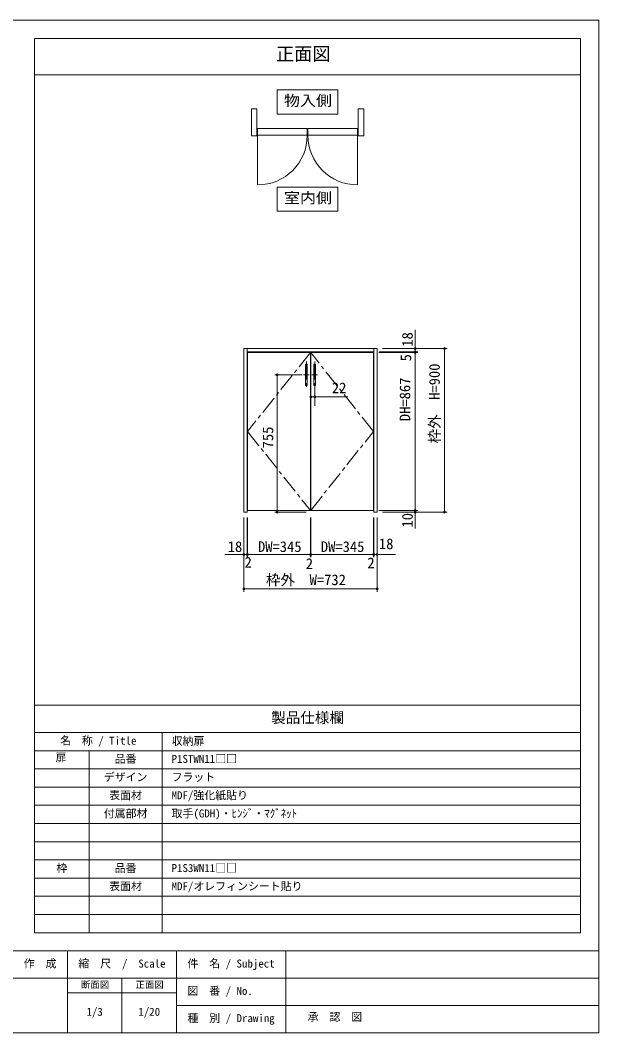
# Model space of a CAD drawing. Units: millimetres on the paper, enlarged 10 times, with parts at other scales. Extents: x -2058 to 1892, y -400 to 2383.
# Drawn here: x 303 to 1892, y -400 to 2383 of the extents above; entities that cross this region are included whole.
import ezdxf
from ezdxf.enums import TextEntityAlignment as Align

# ---------------------------------------------------------------- set-up
doc = ezdxf.new("R2010")
doc.units = ezdxf.units.MM
doc.header["$LTSCALE"] = 10
doc.header["$PDMODE"] = 32
doc.header["$PDSIZE"] = 5
doc.linetypes.add('CHAIN1', pattern=[8, 5, -1, 1, -1])
for name, color, linetype, lineweight in [('0-0_0', 7, 'Continuous', 18), ('1-0_H-SYM', 7, 'Continuous', 18), ('3-8', 4, 'Continuous', 18)]:
    doc.layers.add(name, color=color, linetype=linetype, lineweight=lineweight)
doc.styles.add('ＭＳ ゴシック', font='')
doc.styles.get('ＭＳ ゴシック').set_extended_font_data('MS Gothic')

msp = doc.modelspace()

# ---------------------------------------------------------------- linework, layer by layer
at = {"layer": '0-0_0'}
for p, q in [((-2057.96, 2382.81), (1892.04, 2382.81)), ((1892.04, 2382.81), (1892.04, -399.69)), ((342.04, 2332.81), (342.04, -124.69)), ((342.04, 2332.81), (1842.04, 2332.81)), ((1842.04, 2332.81), (1842.04, -124.69)), ((342.04, 2232.81), (1842.04, 2232.81)), ((342.04, 500.31), (1842.04, 500.31)), ((342.04, 425.31), (1842.04, 425.31)), ((692.04, 425.31), (692.04, -124.69)), ((342.04, 375.31), (1842.04, 375.31)), ((492.04, 375.31), (492.04, -124.69)), ((342.04, 325.31), (1842.04, 325.31)), ((342.04, 275.31), (1842.04, 275.31)), ((342.04, 225.31), (1842.04, 225.31)), ((342.04, 175.31), (1842.04, 175.31)), ((342.04, 175.31), (1842.04, 175.31)), ((342.04, 125.31), (1842.04, 125.31)), ((342.04, 125.31), (1842.04, 125.31)), ((342.04, 75.31), (1842.04, 75.31)), ((342.04, 75.31), (1842.04, 75.31)), ((342.04, 25.31), (1842.04, 25.31)), ((342.04, -24.69), (1842.04, -24.69)), ((342.04, -74.69), (1842.04, -74.69)), ((1842.04, -124.69), (342.04, -124.69)), ((342.04, -124.69), (1842.04, -124.69)), ((-2057.96, -174.69), (1892.04, -174.69)), ((432.04, -174.69), (432.04, -399.69)), ((732.04, -399.69), (732.04, -174.69)), ((1032.04, -399.69), (1032.04, -174.69)), ((1892.04, -249.69), (-1257.96, -249.69)), ((582.04, -249.69), (582.04, -399.69)), ((432.04, -289.69), (732.04, -289.69)), ((1892.04, -324.69), (732.04, -324.69)), ((1892.04, -399.69), (-2057.96, -399.69))]:
    msp.add_line(p, q, dxfattribs=at)
at = {"layer": '3-8', "color": 7}
for p, q in [((1175.37, 2125.15), (1175.37, 2191.82)), ((1008.71, 2125.15), (1175.37, 2125.15)), ((954.79, 2085.37), (954.79, 2066.62)), ((1091.1, 2085.37), (954.79, 2085.37)), ((954.79, 2066.62), (1091.1, 2066.62)), ((1091.1, 2085.37), (1091.1, 2066.62)), ((1092.98, 2085.37), (1229.29, 2085.37)), ((1092.98, 2085.37), (1092.98, 2066.62)), ((1229.29, 2066.62), (1092.98, 2066.62)), ((1229.29, 2085.37), (1229.29, 2066.62)), ((917.14, 1480.9), (917.14, 1030.9)), ((917.14, 1480.9), (1283.14, 1480.9)), ((926.14, 1480.9), (926.14, 1030.9)), ((1274.14, 1480.9), (1274.14, 1030.9)), ((1283.14, 1480.9), (1283.14, 1030.9)), ((1274.14, 1471.9), (926.14, 1471.9)), ((927.14, 1469.4), (927.14, 1035.9)), ((1099.64, 1469.4), (927.14, 1469.4)), ((1099.64, 1469.4), (1099.64, 1035.9)), ((1100.64, 1469.4), (1100.64, 1035.9)), ((1273.14, 1469.4), (1100.64, 1469.4)), ((1100.64, 1421.4), (1100.64, 1469.4)), ((1273.14, 1469.4), (1273.14, 1035.9)), ((1086.52, 1379.9), (1086.52, 1436.9)), ((1087.27, 1437.65), (1090.02, 1437.65)), ((1090.77, 1436.9), (1090.77, 1379.9)), ((1109.52, 1379.9), (1109.52, 1436.9)), ((1110.27, 1437.65), (1113.02, 1437.65)), ((1113.77, 1436.9), (1113.77, 1379.9)), ((1090.02, 1379.15), (1087.27, 1379.15)), ((1113.02, 1379.15), (1110.27, 1379.15)), ((1111.64, 1323.17), (1111.64, 1374.8)), ((917.14, 1030.9), (926.14, 1030.9)), ((1099.64, 1035.9), (927.14, 1035.9)), ((1273.14, 1035.9), (1100.64, 1035.9)), ((1274.14, 1030.9), (1283.14, 1030.9))]:
    msp.add_line(p, q, dxfattribs=at)
at = {"layer": '3-8'}
for p, q in [((954.79, 2075.99), (954.79, 1930.3)), ((1229.29, 2075.99), (1229.29, 1930.3)), ((1387.5, 1480.9), (1387.5, 1532.13)), ((1298.14, 1480.9), (1395, 1480.9)), ((1298.14, 1480.9), (1475.7, 1480.9)), ((1387.5, 1471.9), (1387.5, 1490.65)), ((1387.5, 1471.9), (1387.5, 1480.9)), ((1468.2, 1030.9), (1468.2, 1480.9)), ((1288.14, 1469.4), (1395, 1469.4)), ((1289.14, 1471.9), (1395, 1471.9)), ((1289.14, 1471.9), (1395, 1471.9)), ((1289.14, 1469.4), (1395, 1469.4)), ((1387.5, 1471.9), (1387.5, 1453.15)), ((1387.5, 1471.9), (1387.5, 1469.4)), ((1387.5, 1469.4), (1387.5, 1407.31)), ((1387.5, 1035.9), (1387.5, 1469.4)), ((1076.64, 1408.4), (1001.76, 1408.4)), ((1008.26, 1408.4), (1008.26, 1030.9)), ((1100.64, 1347.83), (1111.64, 1347.83)), ((1111.64, 1347.83), (1202.84, 1347.83)), ((1387.5, 1035.9), (1387.5, 1097.99)), ((1088.14, 1030.9), (1001.76, 1030.9)), ((1288.14, 1035.9), (1395, 1035.9)), ((1288.14, 1035.9), (1395, 1035.9)), ((1298.14, 1030.9), (1395, 1030.9)), ((1298.14, 1030.9), (1475.7, 1030.9)), ((1387.5, 1033.4), (1387.5, 1052.15)), ((1387.5, 1033.4), (1387.5, 1035.9)), ((1387.5, 1033.4), (1387.5, 1021.15)), ((1387.5, 1033.4), (1387.5, 1030.9)), ((1387.5, 1030.9), (1387.5, 985.76)), ((917.14, 1015.9), (917.14, 907.46)), ((917.14, 1015.9), (917.14, 812.38)), ((926.14, 1015.9), (926.14, 907.46)), ((926.14, 1015.9), (926.14, 907.46)), ((927.14, 1015.9), (927.14, 907.46)), ((927.14, 1015.9), (927.14, 907.46)), ((1099.64, 1015.9), (1099.64, 907.46)), ((1099.64, 1015.9), (1099.64, 907.46)), ((1100.64, 1015.9), (1100.64, 907.46)), ((1100.64, 1015.9), (1100.64, 907.46)), ((1273.14, 1015.9), (1273.14, 907.46)), ((1273.14, 1015.9), (1273.14, 907.46)), ((1274.14, 1015.9), (1274.14, 907.46)), ((1274.14, 1015.9), (1274.14, 907.46)), ((1283.14, 1015.9), (1283.14, 907.46)), ((1283.14, 1015.9), (1283.14, 812.38)), ((917.14, 914.96), (864.39, 914.96)), ((926.14, 914.96), (907.39, 914.96)), ((926.14, 914.96), (917.14, 914.96)), ((926.14, 914.96), (927.14, 914.96)), ((926.14, 914.96), (944.89, 914.96)), ((927.14, 914.96), (945.89, 914.96)), ((1099.64, 914.96), (927.14, 914.96)), ((1099.64, 914.96), (1080.89, 914.96)), ((1099.64, 914.96), (1100.64, 914.96)), ((1100.64, 914.96), (1119.39, 914.96)), ((1273.14, 914.96), (1100.64, 914.96)), ((1273.14, 914.96), (1254.39, 914.96)), ((1274.14, 914.96), (1255.39, 914.96)), ((1274.14, 914.96), (1273.14, 914.96)), ((1274.14, 914.96), (1292.89, 914.96)), ((1274.14, 914.96), (1283.14, 914.96)), ((1283.14, 914.96), (1333.23, 914.96)), ((917.14, 819.88), (1283.14, 819.88))]:
    msp.add_line(p, q, dxfattribs=at)
at = {"layer": '3-8', "linetype": 'CHAIN1'}
for p, q in [((1099.64, 1469.4), (927.14, 1252.54)), ((1273.14, 1252.54), (1100.64, 1469.4)), ((1088.64, 1445.15), (1088.64, 1371.65)), ((1111.64, 1445.15), (1111.64, 1371.65)), ((1081.14, 1408.4), (1096.14, 1408.4)), ((1104.14, 1408.4), (1119.14, 1408.4)), ((927.14, 1252.54), (1099.64, 1035.9)), ((1100.64, 1035.9), (1273.14, 1252.54))]:
    msp.add_line(p, q, dxfattribs=at)
at = {"layer": '3-8', "color": 7}
msp.add_lwpolyline([(1175.37, 2191.82), (1008.71, 2191.82), (1008.71, 2125.15)], dxfattribs=at)
for points in [[(952.91, 2064.74), (937.91, 2064.74), (937.91, 2139.74), (952.91, 2139.74)], [(1231.16, 2064.74), (1246.16, 2064.74), (1246.16, 2139.74), (1231.16, 2139.74)], [(1175.37, 1924.55), (1008.71, 1924.55), (1008.71, 1857.89), (1175.37, 1857.89)]]:
    msp.add_lwpolyline(points, close=True, dxfattribs=at)
at = {"layer": '3-8'}
for centre, radius, start, end in [((954.79, 2066.62), 136.31, 270, 0), ((1229.29, 2066.62), 136.31, 180, 270), ((1008.26, 1408.4), 1.02, 90, 270), ((1008.26, 1408.4), 1.02, 270, 90), ((1100.64, 1347.83), 1.02, 0, 180), ((1100.64, 1347.83), 1.02, 180, 0), ((1111.64, 1347.83), 1.02, 0, 180), ((1111.64, 1347.83), 1.02, 180, 0), ((1008.26, 1030.9), 1.02, 90, 270), ((1008.26, 1030.9), 1.02, 270, 90)]:
    msp.add_arc(centre, radius, start, end, dxfattribs=at)
at = {"layer": '3-8', "color": 7}
for centre, start, end in [((1087.27, 1436.9), 90, 180), ((1090.02, 1436.9), 0, 90), ((1110.27, 1436.9), 90, 180), ((1113.02, 1436.9), 0, 90), ((1087.27, 1379.9), 180, 270), ((1090.02, 1379.9), 270, 0), ((1110.27, 1379.9), 180, 270), ((1113.02, 1379.9), 270, 0)]:
    msp.add_arc(centre, 0.75, start, end, dxfattribs=at)
at = {"layer": '3-8'}
for p in [(1387.5, 1480.9), (1468.2, 1480.9), (1387.5, 1471.9), (1387.5, 1469.4), (1008.26, 1408.4), (1100.64, 1347.83), (1111.64, 1347.83), (1008.26, 1030.9), (1387.5, 1035.9), (1387.5, 1030.9), (1468.2, 1030.9), (917.14, 914.96), (926.14, 914.96), (927.14, 914.96), (1099.64, 914.96), (1100.64, 914.96), (1273.14, 914.96), (1274.14, 914.96), (1283.14, 914.96), (917.14, 819.88), (1283.14, 819.88)]:
    msp.add_point(p, dxfattribs=at)

# ---------------------------------------------------------------- texts
at = {"layer": '0-0_0', "style": 'ＭＳ ゴシック'}
for s, height, p in [('正面図 ', 36.66, (1005.06, 2260.98)), ('製品仕様欄', 29.33, (992.04, 442.81)), ('名\u3000称 / Title', 21.99, (412.04, 385.31)), ('収納扉', 21.99, (718.57, 384.59)), ('扉', 21.99, (399.54, 339.18)), ('品番', 21.99, (562.04, 335.31)), ('P1STWN11□□', 21.99, (718.41, 335.31)), ('デザイン', 21.99, (532.04, 285.31)), ('フラット', 21.99, (718.41, 285.31)), ('表面材', 21.99, (547.04, 235.31)), ('MDF/強化紙貼り', 21.99, (718.41, 235.31)), ('付属部材', 21.99, (532.04, 185.31)), ('取手(GDH)・ﾋﾝｼﾞ・ﾏｸﾞﾈｯﾄ', 21.99, (718.41, 185.31)), ('枠', 21.99, (402.04, 35.31)), ('品番', 21.99, (562.04, 35.31)), ('P1S3WN11□□', 21.99, (718.41, 35.31)), ('表面材', 21.99, (547.04, -14.69)), ('MDF/オレフィンシート貼り', 21.99, (718.41, -14.69)), ('作\u3000成', 21.99, (312.04, -227.19)), ('縮\u3000尺\u3000/\u3000Scale', 21.99, (462.04, -227.19)), ('件\u3000名 / Subject', 21.99, (762.04, -227.19)), ('断面図', 18.33, (469.54, -282.19)), ('正面図', 18.33, (619.54, -282.19)), ('図\u3000番 / No.', 21.99, (761.88, -302.19)), ('1/3', 21.99, (484.54, -359.69)), ('1/20', 21.99, (627.04, -359.69)), ('種\u3000別 / Drawing', 21.99, (762.04, -377.19)), ('承\u3000認\u3000図', 21.99, (1092.21, -373.62))]:
    msp.add_text(s, height=height, dxfattribs=at).set_placement(p, align=Align.BOTTOM_LEFT)
at = {"layer": '1-0_H-SYM', "style": 'ＭＳ ゴシック'}
msp.add_text('18', height=29.33, dxfattribs=at).set_placement((1288.02, 920.51), align=Align.BOTTOM_LEFT)
at = {"layer": '3-8', "color": 7, "style": 'ＭＳ ゴシック', "width": 1.1}
for s, p in [('物入側', (1027.04, 2138.49)), ('室内側', (1027.04, 1871.22))]:
    msp.add_text(s, height=29.33, dxfattribs=at).set_placement(p, align=Align.BOTTOM_LEFT)
at = {"layer": '3-8', "color": 7, "style": 'ＭＳ ゴシック'}
for s, p in [('18', (1389.69, 1485.6)), ('5', (1385.48, 1445.27)), ('枠外  H=900', (1464.06, 1219.72)), ('DH=867', (1382.97, 1281.09)), ('755', (1006.38, 1206.27)), ('10', (1389.69, 988.76))]:
    msp.add_text(s, height=29.33, rotation=90, dxfattribs=at).set_placement(p, align=Align.BOTTOM_LEFT)
for s, p in [('22', (1158.86, 1349.1)), ('18', (872.62, 912.77)), ('DW=345', (955.8, 912.77)), ('DW=345', (1128.48, 912.77)), ('2', (918.85, 869.77)), ('2', (1087.14, 865.98)), ('2', (1256.22, 867.95)), ('枠外  W=732', (977.67, 821.58))]:
    msp.add_text(s, height=29.33, dxfattribs=at).set_placement(p, align=Align.BOTTOM_LEFT)

doc.saveas('drawing.dxf')
